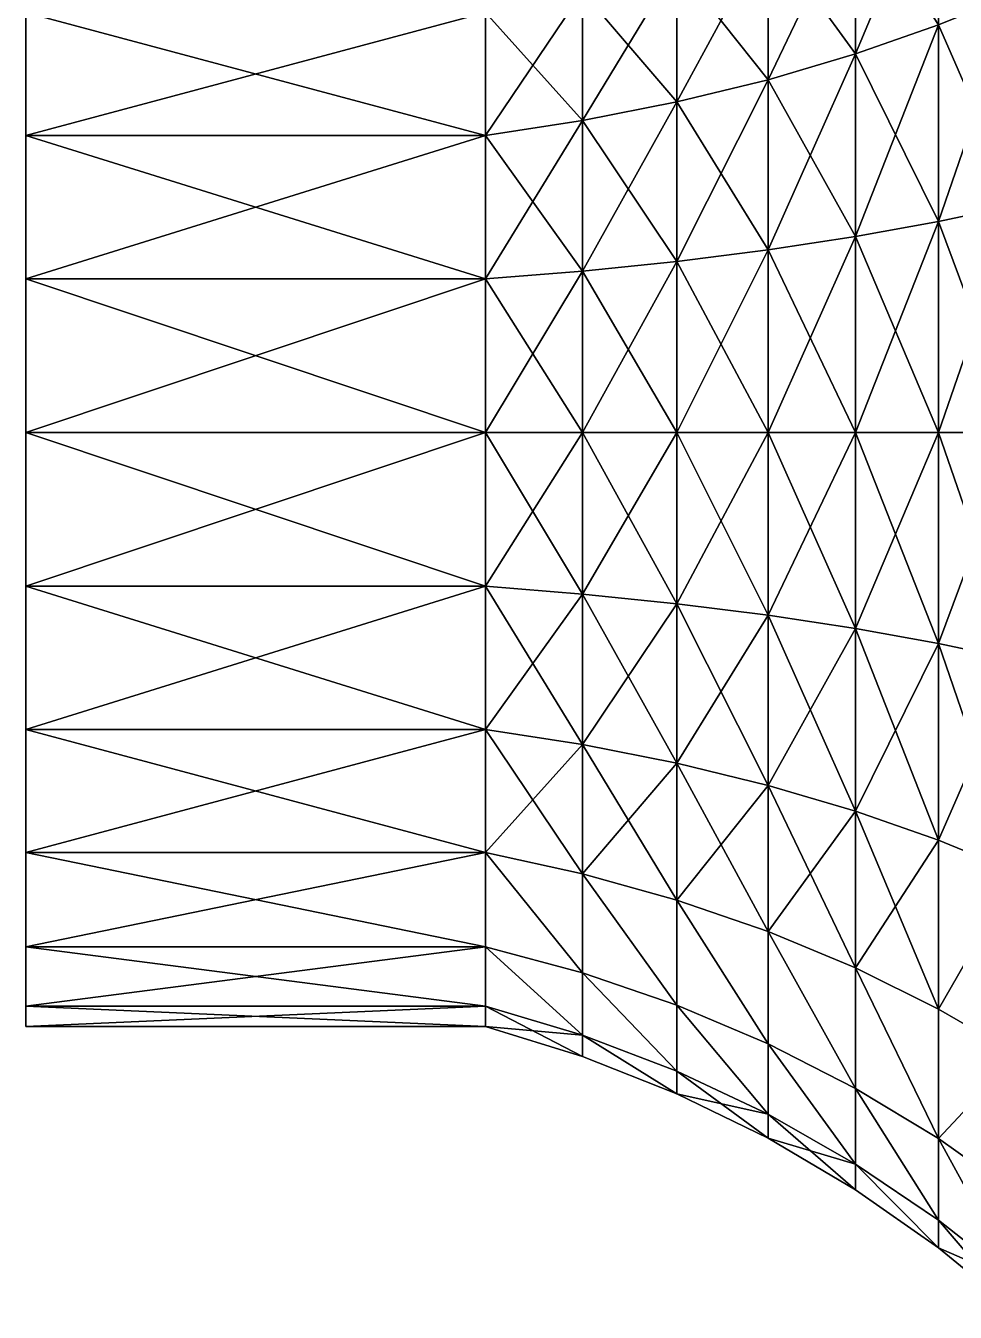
# Model space of a CAD drawing. Header units: metres. Extents: x 0.051 to 0.275, y 0.457 to 0.792.
# Drawn here: x 0.0512 to 0.1763, y 0.5061 to 0.6794 of the extents above; entities that cross this region are included whole.
import ezdxf

# ---------------------------------------------------------------- set-up
doc = ezdxf.new("R2010")
doc.units = ezdxf.units.M

msp = doc.modelspace()

# ---------------------------------------------------------------- meshes
at = {"layer": 'Group#3'}
mesh = msp.add_polyface(dxfattribs=at)
corners = [(0.0512, 0.54731, 0.19853), (0.0512, 0.54731, 0.15712), (0.0512, 0.54458, 0.17782), (0.0512, 0.5553, 0.21782), (0.0512, 0.5553, 0.13782), (0.0512, 0.56801, 0.23439), (0.0512, 0.56801, 0.12125), (0.0512, 0.58458, 0.2471), (0.0512, 0.58458, 0.10854), (0.0512, 0.60387, 0.25509), (0.0512, 0.60387, 0.10055), (0.0512, 0.62458, 0.25782), (0.0512, 0.62458, 0.09782), (0.0512, 0.64529, 0.25509), (0.0512, 0.64529, 0.10055), (0.0512, 0.66458, 0.2471), (0.0512, 0.66458, 0.10854), (0.0512, 0.68115, 0.23439), (0.0512, 0.68115, 0.12125), (0.0512, 0.69386, 0.21782), (0.0512, 0.69386, 0.13782), (0.0512, 0.70185, 0.19853), (0.0512, 0.70185, 0.15712), (0.0512, 0.70458, 0.17782)]
mesh.append_faces([[corners[k] for k in face] for face in [(0, 1, 2), (22, 21, 23)]], dxfattribs={"vtx0": -1})
mesh.append_faces([[corners[k] for k in face] for face in [(1, 3, 4), (4, 5, 6), (6, 7, 8), (8, 9, 10), (10, 11, 12), (12, 13, 14), (14, 15, 16), (16, 17, 18), (18, 19, 20), (20, 21, 22)]], dxfattribs={"vtx0": -1, "vtx1": -1})
mesh.append_faces([[corners[k] for k in face] for face in [(1, 0, 3), (4, 3, 5), (6, 5, 7), (8, 7, 9), (10, 9, 11), (12, 11, 13), (14, 13, 15), (16, 15, 17), (18, 17, 19), (20, 19, 21)]], dxfattribs={"vtx0": -1, "vtx2": -1})
mesh = msp.add_polyface(dxfattribs=at)
corners = [(0.17407, 0.67948, 0.27292), (0.16288, 0.69669, 0.24993), (0.16288, 0.67557, 0.26614), (0.17407, 0.70222, 0.25547)]
mesh.append_faces([[corners[k] for k in face] for face in [(0, 1, 2), (1, 0, 3)]], dxfattribs={"vtx0": -1})
mesh = msp.add_polyface(dxfattribs=at)
corners = [(0.17407, 0.70222, 0.10018), (0.16288, 0.67557, 0.0895), (0.16288, 0.69669, 0.10571), (0.17407, 0.67948, 0.08273)]
mesh.append_faces([[corners[k] for k in face] for face in [(0, 1, 2), (1, 0, 3)]], dxfattribs={"vtx0": -1})
mesh = msp.add_polyface(dxfattribs=at)
corners = [(0.16288, 0.67557, 0.26614), (0.15112, 0.69179, 0.24503), (0.15112, 0.6721, 0.26014), (0.16288, 0.69669, 0.24993)]
mesh.append_faces([[corners[k] for k in face] for face in [(0, 1, 2), (1, 0, 3)]], dxfattribs={"vtx0": -1})
mesh = msp.add_polyface(dxfattribs=at)
corners = [(0.16288, 0.69669, 0.10571), (0.15112, 0.6721, 0.09551), (0.15112, 0.69179, 0.11061), (0.16288, 0.67557, 0.0895)]
mesh.append_faces([[corners[k] for k in face] for face in [(0, 1, 2), (1, 0, 3)]], dxfattribs={"vtx0": -1})
mesh = msp.add_polyface(dxfattribs=at)
corners = [(0.15112, 0.6721, 0.26014), (0.13885, 0.68755, 0.24079), (0.13885, 0.66911, 0.25494), (0.15112, 0.69179, 0.24503)]
mesh.append_faces([[corners[k] for k in face] for face in [(0, 1, 2), (1, 0, 3)]], dxfattribs={"vtx0": -1})
mesh = msp.add_polyface(dxfattribs=at)
corners = [(0.15112, 0.69179, 0.11061), (0.13885, 0.66911, 0.1007), (0.13885, 0.68755, 0.11485), (0.15112, 0.6721, 0.09551)]
mesh.append_faces([[corners[k] for k in face] for face in [(0, 1, 2), (1, 0, 3)]], dxfattribs={"vtx0": -1})
mesh = msp.add_polyface(dxfattribs=at)
corners = [(0.13885, 0.66911, 0.25494), (0.12615, 0.684, 0.23724), (0.12615, 0.66659, 0.25059), (0.13885, 0.68755, 0.24079)]
mesh.append_faces([[corners[k] for k in face] for face in [(0, 1, 2), (1, 0, 3)]], dxfattribs={"vtx0": -1})
mesh = msp.add_polyface(dxfattribs=at)
corners = [(0.13885, 0.68755, 0.11485), (0.12615, 0.66659, 0.10505), (0.12615, 0.684, 0.11841), (0.13885, 0.66911, 0.1007)]
mesh.append_faces([[corners[k] for k in face] for face in [(0, 1, 2), (1, 0, 3)]], dxfattribs={"vtx0": -1})
mesh = msp.add_polyface(dxfattribs=at)
corners = [(0.12615, 0.66659, 0.25059), (0.1131, 0.68115, 0.23439), (0.1131, 0.66458, 0.2471), (0.12615, 0.684, 0.23724)]
mesh.append_faces([[corners[k] for k in face] for face in [(0, 1, 2), (1, 0, 3)]], dxfattribs={"vtx0": -1})
mesh = msp.add_polyface(dxfattribs=at)
corners = [(0.12615, 0.684, 0.11841), (0.1131, 0.66458, 0.10854), (0.1131, 0.68115, 0.12125), (0.12615, 0.66659, 0.10505)]
mesh.append_faces([[corners[k] for k in face] for face in [(0, 1, 2), (1, 0, 3)]], dxfattribs={"vtx0": -1})
mesh = msp.add_polyface(dxfattribs=at)
corners = [(0.18462, 0.68382, 0.07522), (0.17407, 0.653, 0.07176), (0.17407, 0.67948, 0.08273), (0.18462, 0.65524, 0.06338)]
mesh.append_faces([[corners[k] for k in face] for face in [(0, 1, 2), (1, 0, 3)]], dxfattribs={"vtx0": -1})
mesh = msp.add_polyface(dxfattribs=at)
corners = [(0.18462, 0.65524, 0.29226), (0.17407, 0.67948, 0.27292), (0.17407, 0.653, 0.28389), (0.18462, 0.68382, 0.28042)]
mesh.append_faces([[corners[k] for k in face] for face in [(0, 1, 2), (1, 0, 3)]], dxfattribs={"vtx0": -1})
mesh = msp.add_polyface(dxfattribs=at)
corners = [(0.1131, 0.66458, 0.2471), (0.0512, 0.68115, 0.23439), (0.0512, 0.66458, 0.2471), (0.1131, 0.68115, 0.23439)]
mesh.append_faces([[corners[k] for k in face] for face in [(0, 1, 2), (1, 0, 3)]], dxfattribs={"vtx0": -1})
mesh = msp.add_polyface(dxfattribs=at)
corners = [(0.1131, 0.68115, 0.12125), (0.0512, 0.66458, 0.10854), (0.0512, 0.68115, 0.12125), (0.1131, 0.66458, 0.10854)]
mesh.append_faces([[corners[k] for k in face] for face in [(0, 1, 2), (1, 0, 3)]], dxfattribs={"vtx0": -1})
mesh = msp.add_polyface(dxfattribs=at)
corners = [(0.17407, 0.67948, 0.08273), (0.16288, 0.65097, 0.07931), (0.16288, 0.67557, 0.0895), (0.17407, 0.653, 0.07176)]
mesh.append_faces([[corners[k] for k in face] for face in [(0, 1, 2), (1, 0, 3)]], dxfattribs={"vtx0": -1})
mesh = msp.add_polyface(dxfattribs=at)
corners = [(0.17407, 0.653, 0.28389), (0.16288, 0.67557, 0.26614), (0.16288, 0.65097, 0.27633), (0.17407, 0.67948, 0.27292)]
mesh.append_faces([[corners[k] for k in face] for face in [(0, 1, 2), (1, 0, 3)]], dxfattribs={"vtx0": -1})
mesh = msp.add_polyface(dxfattribs=at)
corners = [(0.16288, 0.67557, 0.0895), (0.15112, 0.64918, 0.08601), (0.15112, 0.6721, 0.09551), (0.16288, 0.65097, 0.07931)]
mesh.append_faces([[corners[k] for k in face] for face in [(0, 1, 2), (1, 0, 3)]], dxfattribs={"vtx0": -1})
mesh = msp.add_polyface(dxfattribs=at)
corners = [(0.16288, 0.65097, 0.27633), (0.15112, 0.6721, 0.26014), (0.15112, 0.64918, 0.26963), (0.16288, 0.67557, 0.26614)]
mesh.append_faces([[corners[k] for k in face] for face in [(0, 1, 2), (1, 0, 3)]], dxfattribs={"vtx0": -1})
mesh = msp.add_polyface(dxfattribs=at)
corners = [(0.15112, 0.6721, 0.09551), (0.13885, 0.64763, 0.0918), (0.13885, 0.66911, 0.1007), (0.15112, 0.64918, 0.08601)]
mesh.append_faces([[corners[k] for k in face] for face in [(0, 1, 2), (1, 0, 3)]], dxfattribs={"vtx0": -1})
mesh = msp.add_polyface(dxfattribs=at)
corners = [(0.15112, 0.64918, 0.26963), (0.13885, 0.66911, 0.25494), (0.13885, 0.64763, 0.26384), (0.15112, 0.6721, 0.26014)]
mesh.append_faces([[corners[k] for k in face] for face in [(0, 1, 2), (1, 0, 3)]], dxfattribs={"vtx0": -1})
mesh = msp.add_polyface(dxfattribs=at)
corners = [(0.13885, 0.66911, 0.1007), (0.12615, 0.64633, 0.09666), (0.12615, 0.66659, 0.10505), (0.13885, 0.64763, 0.0918)]
mesh.append_faces([[corners[k] for k in face] for face in [(0, 1, 2), (1, 0, 3)]], dxfattribs={"vtx0": -1})
mesh = msp.add_polyface(dxfattribs=at)
corners = [(0.13885, 0.64763, 0.26384), (0.12615, 0.66659, 0.25059), (0.12615, 0.64633, 0.25898), (0.13885, 0.66911, 0.25494)]
mesh.append_faces([[corners[k] for k in face] for face in [(0, 1, 2), (1, 0, 3)]], dxfattribs={"vtx0": -1})
mesh = msp.add_polyface(dxfattribs=at)
corners = [(0.12615, 0.66659, 0.10505), (0.1131, 0.64529, 0.10055), (0.1131, 0.66458, 0.10854), (0.12615, 0.64633, 0.09666)]
mesh.append_faces([[corners[k] for k in face] for face in [(0, 1, 2), (1, 0, 3)]], dxfattribs={"vtx0": -1})
mesh = msp.add_polyface(dxfattribs=at)
corners = [(0.12615, 0.64633, 0.25898), (0.1131, 0.66458, 0.2471), (0.1131, 0.64529, 0.25509), (0.12615, 0.66659, 0.25059)]
mesh.append_faces([[corners[k] for k in face] for face in [(0, 1, 2), (1, 0, 3)]], dxfattribs={"vtx0": -1})
mesh = msp.add_polyface(dxfattribs=at)
corners = [(0.1131, 0.66458, 0.10854), (0.0512, 0.64529, 0.10055), (0.0512, 0.66458, 0.10854), (0.1131, 0.64529, 0.10055)]
mesh.append_faces([[corners[k] for k in face] for face in [(0, 1, 2), (1, 0, 3)]], dxfattribs={"vtx0": -1})
mesh = msp.add_polyface(dxfattribs=at)
corners = [(0.1131, 0.64529, 0.25509), (0.0512, 0.66458, 0.2471), (0.0512, 0.64529, 0.25509), (0.1131, 0.66458, 0.2471)]
mesh.append_faces([[corners[k] for k in face] for face in [(0, 1, 2), (1, 0, 3)]], dxfattribs={"vtx0": -1})
mesh = msp.add_polyface(dxfattribs=at)
corners = [(0.18462, 0.62458, 0.2963), (0.17407, 0.653, 0.28389), (0.17407, 0.62458, 0.28763), (0.18462, 0.65524, 0.29226)]
mesh.append_faces([[corners[k] for k in face] for face in [(0, 1, 2), (1, 0, 3)]], dxfattribs={"vtx0": -1})
mesh = msp.add_polyface(dxfattribs=at)
corners = [(0.18462, 0.65524, 0.06338), (0.17407, 0.62458, 0.06801), (0.17407, 0.653, 0.07176), (0.18462, 0.62458, 0.05934)]
mesh.append_faces([[corners[k] for k in face] for face in [(0, 1, 2), (1, 0, 3)]], dxfattribs={"vtx0": -1})
mesh = msp.add_polyface(dxfattribs=at)
corners = [(0.17407, 0.62458, 0.28763), (0.16288, 0.65097, 0.27633), (0.16288, 0.62458, 0.2798), (0.17407, 0.653, 0.28389)]
mesh.append_faces([[corners[k] for k in face] for face in [(0, 1, 2), (1, 0, 3)]], dxfattribs={"vtx0": -1})
mesh = msp.add_polyface(dxfattribs=at)
corners = [(0.17407, 0.653, 0.07176), (0.16288, 0.62458, 0.07584), (0.16288, 0.65097, 0.07931), (0.17407, 0.62458, 0.06801)]
mesh.append_faces([[corners[k] for k in face] for face in [(0, 1, 2), (1, 0, 3)]], dxfattribs={"vtx0": -1})
mesh = msp.add_polyface(dxfattribs=at)
corners = [(0.16288, 0.62458, 0.2798), (0.15112, 0.64918, 0.26963), (0.15112, 0.62458, 0.27287), (0.16288, 0.65097, 0.27633)]
mesh.append_faces([[corners[k] for k in face] for face in [(0, 1, 2), (1, 0, 3)]], dxfattribs={"vtx0": -1})
mesh = msp.add_polyface(dxfattribs=at)
corners = [(0.16288, 0.65097, 0.07931), (0.15112, 0.62458, 0.08277), (0.15112, 0.64918, 0.08601), (0.16288, 0.62458, 0.07584)]
mesh.append_faces([[corners[k] for k in face] for face in [(0, 1, 2), (1, 0, 3)]], dxfattribs={"vtx0": -1})
mesh = msp.add_polyface(dxfattribs=at)
corners = [(0.15112, 0.62458, 0.27287), (0.13885, 0.64763, 0.26384), (0.13885, 0.62458, 0.26687), (0.15112, 0.64918, 0.26963)]
mesh.append_faces([[corners[k] for k in face] for face in [(0, 1, 2), (1, 0, 3)]], dxfattribs={"vtx0": -1})
mesh = msp.add_polyface(dxfattribs=at)
corners = [(0.15112, 0.64918, 0.08601), (0.13885, 0.62458, 0.08877), (0.13885, 0.64763, 0.0918), (0.15112, 0.62458, 0.08277)]
mesh.append_faces([[corners[k] for k in face] for face in [(0, 1, 2), (1, 0, 3)]], dxfattribs={"vtx0": -1})
mesh = msp.add_polyface(dxfattribs=at)
corners = [(0.12615, 0.64633, 0.09666), (0.1131, 0.62458, 0.09782), (0.1131, 0.64529, 0.10055), (0.12615, 0.62458, 0.09379)]
mesh.append_faces([[corners[k] for k in face] for face in [(0, 1, 2), (1, 0, 3)]], dxfattribs={"vtx0": -1})
mesh = msp.add_polyface(dxfattribs=at)
corners = [(0.12615, 0.62458, 0.26185), (0.1131, 0.64529, 0.25509), (0.1131, 0.62458, 0.25782), (0.12615, 0.64633, 0.25898)]
mesh.append_faces([[corners[k] for k in face] for face in [(0, 1, 2), (1, 0, 3)]], dxfattribs={"vtx0": -1})
mesh = msp.add_polyface(dxfattribs=at)
corners = [(0.13885, 0.64763, 0.0918), (0.12615, 0.62458, 0.09379), (0.12615, 0.64633, 0.09666), (0.13885, 0.62458, 0.08877)]
mesh.append_faces([[corners[k] for k in face] for face in [(0, 1, 2), (1, 0, 3)]], dxfattribs={"vtx0": -1})
mesh = msp.add_polyface(dxfattribs=at)
corners = [(0.13885, 0.62458, 0.26687), (0.12615, 0.64633, 0.25898), (0.12615, 0.62458, 0.26185), (0.13885, 0.64763, 0.26384)]
mesh.append_faces([[corners[k] for k in face] for face in [(0, 1, 2), (1, 0, 3)]], dxfattribs={"vtx0": -1})
mesh = msp.add_polyface(dxfattribs=at)
corners = [(0.1131, 0.64529, 0.10055), (0.0512, 0.62458, 0.09782), (0.0512, 0.64529, 0.10055), (0.1131, 0.62458, 0.09782)]
mesh.append_faces([[corners[k] for k in face] for face in [(0, 1, 2), (1, 0, 3)]], dxfattribs={"vtx0": -1})
mesh = msp.add_polyface(dxfattribs=at)
corners = [(0.1131, 0.62458, 0.25782), (0.0512, 0.64529, 0.25509), (0.0512, 0.62458, 0.25782), (0.1131, 0.64529, 0.25509)]
mesh.append_faces([[corners[k] for k in face] for face in [(0, 1, 2), (1, 0, 3)]], dxfattribs={"vtx0": -1})
mesh = msp.add_polyface(dxfattribs=at)
corners = [(0.1131, 0.62458, 0.09782), (0.0512, 0.60387, 0.10055), (0.0512, 0.62458, 0.09782), (0.1131, 0.60387, 0.10055)]
mesh.append_faces([[corners[k] for k in face] for face in [(0, 1, 2), (1, 0, 3)]], dxfattribs={"vtx0": -1})
mesh = msp.add_polyface(dxfattribs=at)
corners = [(0.1131, 0.60387, 0.25509), (0.0512, 0.62458, 0.25782), (0.0512, 0.60387, 0.25509), (0.1131, 0.62458, 0.25782)]
mesh.append_faces([[corners[k] for k in face] for face in [(0, 1, 2), (1, 0, 3)]], dxfattribs={"vtx0": -1})
mesh = msp.add_polyface(dxfattribs=at)
corners = [(0.12615, 0.62458, 0.09379), (0.1131, 0.60387, 0.10055), (0.1131, 0.62458, 0.09782), (0.12615, 0.60283, 0.09666)]
mesh.append_faces([[corners[k] for k in face] for face in [(0, 1, 2), (1, 0, 3)]], dxfattribs={"vtx0": -1})
mesh = msp.add_polyface(dxfattribs=at)
corners = [(0.12615, 0.60283, 0.25898), (0.1131, 0.62458, 0.25782), (0.1131, 0.60387, 0.25509), (0.12615, 0.62458, 0.26185)]
mesh.append_faces([[corners[k] for k in face] for face in [(0, 1, 2), (1, 0, 3)]], dxfattribs={"vtx0": -1})
mesh = msp.add_polyface(dxfattribs=at)
corners = [(0.13885, 0.62458, 0.08877), (0.12615, 0.60283, 0.09666), (0.12615, 0.62458, 0.09379), (0.13885, 0.60153, 0.0918)]
mesh.append_faces([[corners[k] for k in face] for face in [(0, 1, 2), (1, 0, 3)]], dxfattribs={"vtx0": -1})
mesh = msp.add_polyface(dxfattribs=at)
corners = [(0.13885, 0.60153, 0.26384), (0.12615, 0.62458, 0.26185), (0.12615, 0.60283, 0.25898), (0.13885, 0.62458, 0.26687)]
mesh.append_faces([[corners[k] for k in face] for face in [(0, 1, 2), (1, 0, 3)]], dxfattribs={"vtx0": -1})
mesh = msp.add_polyface(dxfattribs=at)
corners = [(0.15112, 0.62458, 0.08277), (0.13885, 0.60153, 0.0918), (0.13885, 0.62458, 0.08877), (0.15112, 0.59998, 0.08601)]
mesh.append_faces([[corners[k] for k in face] for face in [(0, 1, 2), (1, 0, 3)]], dxfattribs={"vtx0": -1})
mesh = msp.add_polyface(dxfattribs=at)
corners = [(0.15112, 0.59998, 0.26963), (0.13885, 0.62458, 0.26687), (0.13885, 0.60153, 0.26384), (0.15112, 0.62458, 0.27287)]
mesh.append_faces([[corners[k] for k in face] for face in [(0, 1, 2), (1, 0, 3)]], dxfattribs={"vtx0": -1})
mesh = msp.add_polyface(dxfattribs=at)
corners = [(0.16288, 0.62458, 0.07584), (0.15112, 0.59998, 0.08601), (0.15112, 0.62458, 0.08277), (0.16288, 0.59819, 0.07931)]
mesh.append_faces([[corners[k] for k in face] for face in [(0, 1, 2), (1, 0, 3)]], dxfattribs={"vtx0": -1})
mesh = msp.add_polyface(dxfattribs=at)
corners = [(0.16288, 0.59819, 0.27633), (0.15112, 0.62458, 0.27287), (0.15112, 0.59998, 0.26963), (0.16288, 0.62458, 0.2798)]
mesh.append_faces([[corners[k] for k in face] for face in [(0, 1, 2), (1, 0, 3)]], dxfattribs={"vtx0": -1})
mesh = msp.add_polyface(dxfattribs=at)
corners = [(0.17407, 0.62458, 0.06801), (0.16288, 0.59819, 0.07931), (0.16288, 0.62458, 0.07584), (0.17407, 0.59616, 0.07176)]
mesh.append_faces([[corners[k] for k in face] for face in [(0, 1, 2), (1, 0, 3)]], dxfattribs={"vtx0": -1})
mesh = msp.add_polyface(dxfattribs=at)
corners = [(0.17407, 0.59616, 0.28389), (0.16288, 0.62458, 0.2798), (0.16288, 0.59819, 0.27633), (0.17407, 0.62458, 0.28763)]
mesh.append_faces([[corners[k] for k in face] for face in [(0, 1, 2), (1, 0, 3)]], dxfattribs={"vtx0": -1})
mesh = msp.add_polyface(dxfattribs=at)
corners = [(0.18462, 0.62458, 0.05934), (0.17407, 0.59616, 0.07176), (0.17407, 0.62458, 0.06801), (0.18462, 0.59392, 0.06338)]
mesh.append_faces([[corners[k] for k in face] for face in [(0, 1, 2), (1, 0, 3)]], dxfattribs={"vtx0": -1})
mesh = msp.add_polyface(dxfattribs=at)
corners = [(0.18462, 0.59392, 0.29226), (0.17407, 0.62458, 0.28763), (0.17407, 0.59616, 0.28389), (0.18462, 0.62458, 0.2963)]
mesh.append_faces([[corners[k] for k in face] for face in [(0, 1, 2), (1, 0, 3)]], dxfattribs={"vtx0": -1})
mesh = msp.add_polyface(dxfattribs=at)
corners = [(0.1131, 0.58458, 0.2471), (0.0512, 0.60387, 0.25509), (0.0512, 0.58458, 0.2471), (0.1131, 0.60387, 0.25509)]
mesh.append_faces([[corners[k] for k in face] for face in [(0, 1, 2), (1, 0, 3)]], dxfattribs={"vtx0": -1})
mesh = msp.add_polyface(dxfattribs=at)
corners = [(0.1131, 0.60387, 0.10055), (0.0512, 0.58458, 0.10854), (0.0512, 0.60387, 0.10055), (0.1131, 0.58458, 0.10854)]
mesh.append_faces([[corners[k] for k in face] for face in [(0, 1, 2), (1, 0, 3)]], dxfattribs={"vtx0": -1})
mesh = msp.add_polyface(dxfattribs=at)
corners = [(0.12615, 0.58257, 0.25059), (0.1131, 0.60387, 0.25509), (0.1131, 0.58458, 0.2471), (0.12615, 0.60283, 0.25898)]
mesh.append_faces([[corners[k] for k in face] for face in [(0, 1, 2), (1, 0, 3)]], dxfattribs={"vtx0": -1})
mesh = msp.add_polyface(dxfattribs=at)
corners = [(0.12615, 0.60283, 0.09666), (0.1131, 0.58458, 0.10854), (0.1131, 0.60387, 0.10055), (0.12615, 0.58257, 0.10505)]
mesh.append_faces([[corners[k] for k in face] for face in [(0, 1, 2), (1, 0, 3)]], dxfattribs={"vtx0": -1})
mesh = msp.add_polyface(dxfattribs=at)
corners = [(0.13885, 0.58005, 0.25494), (0.12615, 0.60283, 0.25898), (0.12615, 0.58257, 0.25059), (0.13885, 0.60153, 0.26384)]
mesh.append_faces([[corners[k] for k in face] for face in [(0, 1, 2), (1, 0, 3)]], dxfattribs={"vtx0": -1})
mesh = msp.add_polyface(dxfattribs=at)
corners = [(0.13885, 0.60153, 0.0918), (0.12615, 0.58257, 0.10505), (0.12615, 0.60283, 0.09666), (0.13885, 0.58005, 0.1007)]
mesh.append_faces([[corners[k] for k in face] for face in [(0, 1, 2), (1, 0, 3)]], dxfattribs={"vtx0": -1})
mesh = msp.add_polyface(dxfattribs=at)
corners = [(0.15112, 0.57706, 0.26014), (0.13885, 0.60153, 0.26384), (0.13885, 0.58005, 0.25494), (0.15112, 0.59998, 0.26963)]
mesh.append_faces([[corners[k] for k in face] for face in [(0, 1, 2), (1, 0, 3)]], dxfattribs={"vtx0": -1})
mesh = msp.add_polyface(dxfattribs=at)
corners = [(0.15112, 0.59998, 0.08601), (0.13885, 0.58005, 0.1007), (0.13885, 0.60153, 0.0918), (0.15112, 0.57706, 0.09551)]
mesh.append_faces([[corners[k] for k in face] for face in [(0, 1, 2), (1, 0, 3)]], dxfattribs={"vtx0": -1})
mesh = msp.add_polyface(dxfattribs=at)
corners = [(0.16288, 0.57359, 0.26614), (0.15112, 0.59998, 0.26963), (0.15112, 0.57706, 0.26014), (0.16288, 0.59819, 0.27633)]
mesh.append_faces([[corners[k] for k in face] for face in [(0, 1, 2), (1, 0, 3)]], dxfattribs={"vtx0": -1})
mesh = msp.add_polyface(dxfattribs=at)
corners = [(0.16288, 0.59819, 0.07931), (0.15112, 0.57706, 0.09551), (0.15112, 0.59998, 0.08601), (0.16288, 0.57359, 0.0895)]
mesh.append_faces([[corners[k] for k in face] for face in [(0, 1, 2), (1, 0, 3)]], dxfattribs={"vtx0": -1})
mesh = msp.add_polyface(dxfattribs=at)
corners = [(0.17407, 0.56968, 0.27292), (0.16288, 0.59819, 0.27633), (0.16288, 0.57359, 0.26614), (0.17407, 0.59616, 0.28389)]
mesh.append_faces([[corners[k] for k in face] for face in [(0, 1, 2), (1, 0, 3)]], dxfattribs={"vtx0": -1})
mesh = msp.add_polyface(dxfattribs=at)
corners = [(0.17407, 0.59616, 0.07176), (0.16288, 0.57359, 0.0895), (0.16288, 0.59819, 0.07931), (0.17407, 0.56968, 0.08273)]
mesh.append_faces([[corners[k] for k in face] for face in [(0, 1, 2), (1, 0, 3)]], dxfattribs={"vtx0": -1})
mesh = msp.add_polyface(dxfattribs=at)
corners = [(0.18462, 0.56534, 0.28042), (0.17407, 0.59616, 0.28389), (0.17407, 0.56968, 0.27292), (0.18462, 0.59392, 0.29226)]
mesh.append_faces([[corners[k] for k in face] for face in [(0, 1, 2), (1, 0, 3)]], dxfattribs={"vtx0": -1})
mesh = msp.add_polyface(dxfattribs=at)
corners = [(0.18462, 0.59392, 0.06338), (0.17407, 0.56968, 0.08273), (0.17407, 0.59616, 0.07176), (0.18462, 0.56534, 0.07522)]
mesh.append_faces([[corners[k] for k in face] for face in [(0, 1, 2), (1, 0, 3)]], dxfattribs={"vtx0": -1})
mesh = msp.add_polyface(dxfattribs=at)
corners = [(0.1131, 0.58458, 0.10854), (0.0512, 0.56801, 0.12125), (0.0512, 0.58458, 0.10854), (0.1131, 0.56801, 0.12125)]
mesh.append_faces([[corners[k] for k in face] for face in [(0, 1, 2), (1, 0, 3)]], dxfattribs={"vtx0": -1})
mesh = msp.add_polyface(dxfattribs=at)
corners = [(0.1131, 0.56801, 0.23439), (0.0512, 0.58458, 0.2471), (0.0512, 0.56801, 0.23439), (0.1131, 0.58458, 0.2471)]
mesh.append_faces([[corners[k] for k in face] for face in [(0, 1, 2), (1, 0, 3)]], dxfattribs={"vtx0": -1})
mesh = msp.add_polyface(dxfattribs=at)
corners = [(0.12615, 0.58257, 0.10505), (0.1131, 0.56801, 0.12125), (0.1131, 0.58458, 0.10854), (0.12615, 0.56516, 0.11841)]
mesh.append_faces([[corners[k] for k in face] for face in [(0, 1, 2), (1, 0, 3)]], dxfattribs={"vtx0": -1})
mesh = msp.add_polyface(dxfattribs=at)
corners = [(0.12615, 0.56516, 0.23724), (0.1131, 0.58458, 0.2471), (0.1131, 0.56801, 0.23439), (0.12615, 0.58257, 0.25059)]
mesh.append_faces([[corners[k] for k in face] for face in [(0, 1, 2), (1, 0, 3)]], dxfattribs={"vtx0": -1})
mesh = msp.add_polyface(dxfattribs=at)
corners = [(0.13885, 0.58005, 0.1007), (0.12615, 0.56516, 0.11841), (0.12615, 0.58257, 0.10505), (0.13885, 0.56161, 0.11485)]
mesh.append_faces([[corners[k] for k in face] for face in [(0, 1, 2), (1, 0, 3)]], dxfattribs={"vtx0": -1})
mesh = msp.add_polyface(dxfattribs=at)
corners = [(0.13885, 0.56161, 0.24079), (0.12615, 0.58257, 0.25059), (0.12615, 0.56516, 0.23724), (0.13885, 0.58005, 0.25494)]
mesh.append_faces([[corners[k] for k in face] for face in [(0, 1, 2), (1, 0, 3)]], dxfattribs={"vtx0": -1})
mesh = msp.add_polyface(dxfattribs=at)
corners = [(0.15112, 0.57706, 0.09551), (0.13885, 0.56161, 0.11485), (0.13885, 0.58005, 0.1007), (0.15112, 0.55737, 0.11061)]
mesh.append_faces([[corners[k] for k in face] for face in [(0, 1, 2), (1, 0, 3)]], dxfattribs={"vtx0": -1})
mesh = msp.add_polyface(dxfattribs=at)
corners = [(0.15112, 0.55737, 0.24503), (0.13885, 0.58005, 0.25494), (0.13885, 0.56161, 0.24079), (0.15112, 0.57706, 0.26014)]
mesh.append_faces([[corners[k] for k in face] for face in [(0, 1, 2), (1, 0, 3)]], dxfattribs={"vtx0": -1})
mesh = msp.add_polyface(dxfattribs=at)
corners = [(0.16288, 0.57359, 0.0895), (0.15112, 0.55737, 0.11061), (0.15112, 0.57706, 0.09551), (0.16288, 0.55247, 0.10571)]
mesh.append_faces([[corners[k] for k in face] for face in [(0, 1, 2), (1, 0, 3)]], dxfattribs={"vtx0": -1})
mesh = msp.add_polyface(dxfattribs=at)
corners = [(0.16288, 0.55247, 0.24993), (0.15112, 0.57706, 0.26014), (0.15112, 0.55737, 0.24503), (0.16288, 0.57359, 0.26614)]
mesh.append_faces([[corners[k] for k in face] for face in [(0, 1, 2), (1, 0, 3)]], dxfattribs={"vtx0": -1})
mesh = msp.add_polyface(dxfattribs=at)
corners = [(0.17407, 0.56968, 0.08273), (0.16288, 0.55247, 0.10571), (0.16288, 0.57359, 0.0895), (0.17407, 0.54694, 0.10018)]
mesh.append_faces([[corners[k] for k in face] for face in [(0, 1, 2), (1, 0, 3)]], dxfattribs={"vtx0": -1})
mesh = msp.add_polyface(dxfattribs=at)
corners = [(0.17407, 0.54694, 0.25547), (0.16288, 0.57359, 0.26614), (0.16288, 0.55247, 0.24993), (0.17407, 0.56968, 0.27292)]
mesh.append_faces([[corners[k] for k in face] for face in [(0, 1, 2), (1, 0, 3)]], dxfattribs={"vtx0": -1})
mesh = msp.add_polyface(dxfattribs=at)
corners = [(0.17407, 0.54694, 0.10018), (0.18462, 0.56534, 0.07522), (0.18462, 0.5408, 0.09405), (0.17407, 0.56968, 0.08273)]
mesh.append_faces([[corners[k] for k in face] for face in [(0, 1, 2), (1, 0, 3)]], dxfattribs={"vtx0": -1})
mesh = msp.add_polyface(dxfattribs=at)
corners = [(0.18462, 0.56534, 0.28042), (0.17407, 0.54694, 0.25547), (0.18462, 0.5408, 0.2616), (0.17407, 0.56968, 0.27292)]
mesh.append_faces([[corners[k] for k in face] for face in [(0, 1, 2), (1, 0, 3)]], dxfattribs={"vtx0": -1})
mesh = msp.add_polyface(dxfattribs=at)
corners = [(0.1131, 0.5553, 0.13782), (0.0512, 0.56801, 0.12125), (0.1131, 0.56801, 0.12125), (0.0512, 0.5553, 0.13782)]
mesh.append_faces([[corners[k] for k in face] for face in [(0, 1, 2), (1, 0, 3)]], dxfattribs={"vtx0": -1})
mesh = msp.add_polyface(dxfattribs=at)
corners = [(0.1131, 0.56801, 0.23439), (0.0512, 0.5553, 0.21782), (0.1131, 0.5553, 0.21782), (0.0512, 0.56801, 0.23439)]
mesh.append_faces([[corners[k] for k in face] for face in [(0, 1, 2), (1, 0, 3)]], dxfattribs={"vtx0": -1})
mesh = msp.add_polyface(dxfattribs=at)
corners = [(0.12615, 0.55181, 0.13581), (0.1131, 0.56801, 0.12125), (0.12615, 0.56516, 0.11841), (0.1131, 0.5553, 0.13782)]
mesh.append_faces([[corners[k] for k in face] for face in [(0, 1, 2), (1, 0, 3)]], dxfattribs={"vtx0": -1})
mesh = msp.add_polyface(dxfattribs=at)
corners = [(0.12615, 0.55181, 0.21983), (0.1131, 0.56801, 0.23439), (0.1131, 0.5553, 0.21782), (0.12615, 0.56516, 0.23724)]
mesh.append_faces([[corners[k] for k in face] for face in [(0, 1, 2), (1, 0, 3)]], dxfattribs={"vtx0": -1})
mesh = msp.add_polyface(dxfattribs=at)
corners = [(0.13885, 0.54746, 0.13329), (0.12615, 0.56516, 0.11841), (0.13885, 0.56161, 0.11485), (0.12615, 0.55181, 0.13581)]
mesh.append_faces([[corners[k] for k in face] for face in [(0, 1, 2), (1, 0, 3)]], dxfattribs={"vtx0": -1})
mesh = msp.add_polyface(dxfattribs=at)
corners = [(0.13885, 0.54746, 0.22235), (0.12615, 0.56516, 0.23724), (0.12615, 0.55181, 0.21983), (0.13885, 0.56161, 0.24079)]
mesh.append_faces([[corners[k] for k in face] for face in [(0, 1, 2), (1, 0, 3)]], dxfattribs={"vtx0": -1})
mesh = msp.add_polyface(dxfattribs=at)
corners = [(0.15112, 0.54226, 0.1303), (0.13885, 0.56161, 0.11485), (0.15112, 0.55737, 0.11061), (0.13885, 0.54746, 0.13329)]
mesh.append_faces([[corners[k] for k in face] for face in [(0, 1, 2), (1, 0, 3)]], dxfattribs={"vtx0": -1})
mesh = msp.add_polyface(dxfattribs=at)
corners = [(0.15112, 0.54226, 0.22535), (0.13885, 0.56161, 0.24079), (0.13885, 0.54746, 0.22235), (0.15112, 0.55737, 0.24503)]
mesh.append_faces([[corners[k] for k in face] for face in [(0, 1, 2), (1, 0, 3)]], dxfattribs={"vtx0": -1})
mesh = msp.add_polyface(dxfattribs=at)
corners = [(0.16288, 0.53626, 0.12683), (0.15112, 0.55737, 0.11061), (0.16288, 0.55247, 0.10571), (0.15112, 0.54226, 0.1303)]
mesh.append_faces([[corners[k] for k in face] for face in [(0, 1, 2), (1, 0, 3)]], dxfattribs={"vtx0": -1})
mesh = msp.add_polyface(dxfattribs=at)
corners = [(0.16288, 0.53626, 0.22881), (0.15112, 0.55737, 0.24503), (0.15112, 0.54226, 0.22535), (0.16288, 0.55247, 0.24993)]
mesh.append_faces([[corners[k] for k in face] for face in [(0, 1, 2), (1, 0, 3)]], dxfattribs={"vtx0": -1})
mesh = msp.add_polyface(dxfattribs=at)
corners = [(0.1131, 0.54731, 0.15712), (0.0512, 0.5553, 0.13782), (0.1131, 0.5553, 0.13782), (0.0512, 0.54731, 0.15712)]
mesh.append_faces([[corners[k] for k in face] for face in [(0, 1, 2), (1, 0, 3)]], dxfattribs={"vtx0": -1})
mesh = msp.add_polyface(dxfattribs=at)
corners = [(0.1131, 0.5553, 0.21782), (0.0512, 0.54731, 0.19853), (0.1131, 0.54731, 0.19853), (0.0512, 0.5553, 0.21782)]
mesh.append_faces([[corners[k] for k in face] for face in [(0, 1, 2), (1, 0, 3)]], dxfattribs={"vtx0": -1})
mesh = msp.add_polyface(dxfattribs=at)
corners = [(0.12615, 0.54342, 0.15607), (0.1131, 0.5553, 0.13782), (0.12615, 0.55181, 0.13581), (0.1131, 0.54731, 0.15712)]
mesh.append_faces([[corners[k] for k in face] for face in [(0, 1, 2), (1, 0, 3)]], dxfattribs={"vtx0": -1})
mesh = msp.add_polyface(dxfattribs=at)
corners = [(0.12615, 0.54342, 0.19957), (0.1131, 0.5553, 0.21782), (0.1131, 0.54731, 0.19853), (0.12615, 0.55181, 0.21983)]
mesh.append_faces([[corners[k] for k in face] for face in [(0, 1, 2), (1, 0, 3)]], dxfattribs={"vtx0": -1})
mesh = msp.add_polyface(dxfattribs=at)
corners = [(0.13885, 0.53856, 0.15477), (0.12615, 0.55181, 0.13581), (0.13885, 0.54746, 0.13329), (0.12615, 0.54342, 0.15607)]
mesh.append_faces([[corners[k] for k in face] for face in [(0, 1, 2), (1, 0, 3)]], dxfattribs={"vtx0": -1})
mesh = msp.add_polyface(dxfattribs=at)
corners = [(0.13885, 0.53856, 0.20087), (0.12615, 0.55181, 0.21983), (0.12615, 0.54342, 0.19957), (0.13885, 0.54746, 0.22235)]
mesh.append_faces([[corners[k] for k in face] for face in [(0, 1, 2), (1, 0, 3)]], dxfattribs={"vtx0": -1})
mesh = msp.add_polyface(dxfattribs=at)
corners = [(0.17407, 0.52949, 0.12292), (0.16288, 0.55247, 0.10571), (0.17407, 0.54694, 0.10018), (0.16288, 0.53626, 0.12683)]
mesh.append_faces([[corners[k] for k in face] for face in [(0, 1, 2), (1, 0, 3)]], dxfattribs={"vtx0": -1})
mesh = msp.add_polyface(dxfattribs=at)
corners = [(0.17407, 0.52949, 0.23272), (0.16288, 0.55247, 0.24993), (0.16288, 0.53626, 0.22881), (0.17407, 0.54694, 0.25547)]
mesh.append_faces([[corners[k] for k in face] for face in [(0, 1, 2), (1, 0, 3)]], dxfattribs={"vtx0": -1})
mesh = msp.add_polyface(dxfattribs=at)
corners = [(0.1131, 0.54458, 0.17782), (0.0512, 0.54731, 0.15712), (0.1131, 0.54731, 0.15712), (0.0512, 0.54458, 0.17782)]
mesh.append_faces([[corners[k] for k in face] for face in [(0, 1, 2), (1, 0, 3)]], dxfattribs={"vtx0": -1})
mesh = msp.add_polyface(dxfattribs=at)
corners = [(0.1131, 0.54731, 0.19853), (0.0512, 0.54458, 0.17782), (0.1131, 0.54458, 0.17782), (0.0512, 0.54731, 0.19853)]
mesh.append_faces([[corners[k] for k in face] for face in [(0, 1, 2), (1, 0, 3)]], dxfattribs={"vtx0": -1})
mesh = msp.add_polyface(dxfattribs=at)
corners = [(0.12615, 0.54055, 0.17782), (0.1131, 0.54731, 0.15712), (0.12615, 0.54342, 0.15607), (0.1131, 0.54458, 0.17782)]
mesh.append_faces([[corners[k] for k in face] for face in [(0, 1, 2), (1, 0, 3)]], dxfattribs={"vtx0": -1})
mesh = msp.add_polyface(dxfattribs=at)
corners = [(0.12615, 0.54342, 0.19957), (0.1131, 0.54458, 0.17782), (0.12615, 0.54055, 0.17782), (0.1131, 0.54731, 0.19853)]
mesh.append_faces([[corners[k] for k in face] for face in [(0, 1, 2), (1, 0, 3)]], dxfattribs={"vtx0": -1})
mesh = msp.add_polyface(dxfattribs=at)
corners = [(0.15112, 0.53277, 0.15322), (0.13885, 0.54746, 0.13329), (0.15112, 0.54226, 0.1303), (0.13885, 0.53856, 0.15477)]
mesh.append_faces([[corners[k] for k in face] for face in [(0, 1, 2), (1, 0, 3)]], dxfattribs={"vtx0": -1})
mesh = msp.add_polyface(dxfattribs=at)
corners = [(0.15112, 0.53277, 0.20242), (0.13885, 0.54746, 0.22235), (0.13885, 0.53856, 0.20087), (0.15112, 0.54226, 0.22535)]
mesh.append_faces([[corners[k] for k in face] for face in [(0, 1, 2), (1, 0, 3)]], dxfattribs={"vtx0": -1})
mesh = msp.add_polyface(dxfattribs=at)
corners = [(0.17407, 0.52949, 0.12292), (0.18462, 0.5408, 0.09405), (0.18462, 0.52198, 0.11858), (0.17407, 0.54694, 0.10018)]
mesh.append_faces([[corners[k] for k in face] for face in [(0, 1, 2), (1, 0, 3)]], dxfattribs={"vtx0": -1})
mesh = msp.add_polyface(dxfattribs=at)
corners = [(0.18462, 0.5408, 0.2616), (0.17407, 0.52949, 0.23272), (0.18462, 0.52198, 0.23706), (0.17407, 0.54694, 0.25547)]
mesh.append_faces([[corners[k] for k in face] for face in [(0, 1, 2), (1, 0, 3)]], dxfattribs={"vtx0": -1})
mesh = msp.add_polyface(dxfattribs=at)
corners = [(0.13885, 0.53553, 0.17782), (0.12615, 0.54342, 0.15607), (0.13885, 0.53856, 0.15477), (0.12615, 0.54055, 0.17782)]
mesh.append_faces([[corners[k] for k in face] for face in [(0, 1, 2), (1, 0, 3)]], dxfattribs={"vtx0": -1})
mesh = msp.add_polyface(dxfattribs=at)
corners = [(0.13885, 0.53553, 0.17782), (0.12615, 0.54342, 0.19957), (0.12615, 0.54055, 0.17782), (0.13885, 0.53856, 0.20087)]
mesh.append_faces([[corners[k] for k in face] for face in [(0, 1, 2), (1, 0, 3)]], dxfattribs={"vtx0": -1})
mesh = msp.add_polyface(dxfattribs=at)
corners = [(0.16288, 0.52607, 0.15143), (0.15112, 0.54226, 0.1303), (0.16288, 0.53626, 0.12683), (0.15112, 0.53277, 0.15322)]
mesh.append_faces([[corners[k] for k in face] for face in [(0, 1, 2), (1, 0, 3)]], dxfattribs={"vtx0": -1})
mesh = msp.add_polyface(dxfattribs=at)
corners = [(0.16288, 0.52607, 0.20422), (0.15112, 0.54226, 0.22535), (0.15112, 0.53277, 0.20242), (0.16288, 0.53626, 0.22881)]
mesh.append_faces([[corners[k] for k in face] for face in [(0, 1, 2), (1, 0, 3)]], dxfattribs={"vtx0": -1})
mesh = msp.add_polyface(dxfattribs=at)
corners = [(0.15112, 0.52953, 0.17782), (0.13885, 0.53856, 0.15477), (0.15112, 0.53277, 0.15322), (0.13885, 0.53553, 0.17782)]
mesh.append_faces([[corners[k] for k in face] for face in [(0, 1, 2), (1, 0, 3)]], dxfattribs={"vtx0": -1})
mesh = msp.add_polyface(dxfattribs=at)
corners = [(0.15112, 0.53277, 0.20242), (0.13885, 0.53553, 0.17782), (0.15112, 0.52953, 0.17782), (0.13885, 0.53856, 0.20087)]
mesh.append_faces([[corners[k] for k in face] for face in [(0, 1, 2), (1, 0, 3)]], dxfattribs={"vtx0": -1})
mesh = msp.add_polyface(dxfattribs=at)
corners = [(0.17407, 0.51852, 0.1494), (0.16288, 0.53626, 0.12683), (0.17407, 0.52949, 0.12292), (0.16288, 0.52607, 0.15143)]
mesh.append_faces([[corners[k] for k in face] for face in [(0, 1, 2), (1, 0, 3)]], dxfattribs={"vtx0": -1})
mesh = msp.add_polyface(dxfattribs=at)
corners = [(0.17407, 0.51852, 0.20624), (0.16288, 0.53626, 0.22881), (0.16288, 0.52607, 0.20422), (0.17407, 0.52949, 0.23272)]
mesh.append_faces([[corners[k] for k in face] for face in [(0, 1, 2), (1, 0, 3)]], dxfattribs={"vtx0": -1})
mesh = msp.add_polyface(dxfattribs=at)
corners = [(0.16288, 0.5226, 0.17782), (0.15112, 0.53277, 0.15322), (0.16288, 0.52607, 0.15143), (0.15112, 0.52953, 0.17782)]
mesh.append_faces([[corners[k] for k in face] for face in [(0, 1, 2), (1, 0, 3)]], dxfattribs={"vtx0": -1})
mesh = msp.add_polyface(dxfattribs=at)
corners = [(0.16288, 0.52607, 0.20422), (0.15112, 0.52953, 0.17782), (0.16288, 0.5226, 0.17782), (0.15112, 0.53277, 0.20242)]
mesh.append_faces([[corners[k] for k in face] for face in [(0, 1, 2), (1, 0, 3)]], dxfattribs={"vtx0": -1})
mesh = msp.add_polyface(dxfattribs=at)
corners = [(0.18462, 0.51014, 0.14716), (0.17407, 0.52949, 0.12292), (0.18462, 0.52198, 0.11858), (0.17407, 0.51852, 0.1494)]
mesh.append_faces([[corners[k] for k in face] for face in [(0, 1, 2), (1, 0, 3)]], dxfattribs={"vtx0": -1})
mesh = msp.add_polyface(dxfattribs=at)
corners = [(0.18462, 0.51014, 0.20848), (0.17407, 0.52949, 0.23272), (0.17407, 0.51852, 0.20624), (0.18462, 0.52198, 0.23706)]
mesh.append_faces([[corners[k] for k in face] for face in [(0, 1, 2), (1, 0, 3)]], dxfattribs={"vtx0": -1})
mesh = msp.add_polyface(dxfattribs=at)
corners = [(0.17407, 0.51477, 0.17782), (0.16288, 0.52607, 0.15143), (0.17407, 0.51852, 0.1494), (0.16288, 0.5226, 0.17782)]
mesh.append_faces([[corners[k] for k in face] for face in [(0, 1, 2), (1, 0, 3)]], dxfattribs={"vtx0": -1})
mesh = msp.add_polyface(dxfattribs=at)
corners = [(0.17407, 0.51477, 0.17782), (0.16288, 0.52607, 0.20422), (0.16288, 0.5226, 0.17782), (0.17407, 0.51852, 0.20624)]
mesh.append_faces([[corners[k] for k in face] for face in [(0, 1, 2), (1, 0, 3)]], dxfattribs={"vtx0": -1})
mesh = msp.add_polyface(dxfattribs=at)
corners = [(0.18462, 0.5061, 0.17782), (0.17407, 0.51852, 0.1494), (0.18462, 0.51014, 0.14716), (0.17407, 0.51477, 0.17782)]
mesh.append_faces([[corners[k] for k in face] for face in [(0, 1, 2), (1, 0, 3)]], dxfattribs={"vtx0": -1})
mesh = msp.add_polyface(dxfattribs=at)
corners = [(0.18462, 0.51014, 0.20848), (0.17407, 0.51477, 0.17782), (0.18462, 0.5061, 0.17782), (0.17407, 0.51852, 0.20624)]
mesh.append_faces([[corners[k] for k in face] for face in [(0, 1, 2), (1, 0, 3)]], dxfattribs={"vtx0": -1})

doc.saveas('drawing.dxf')
